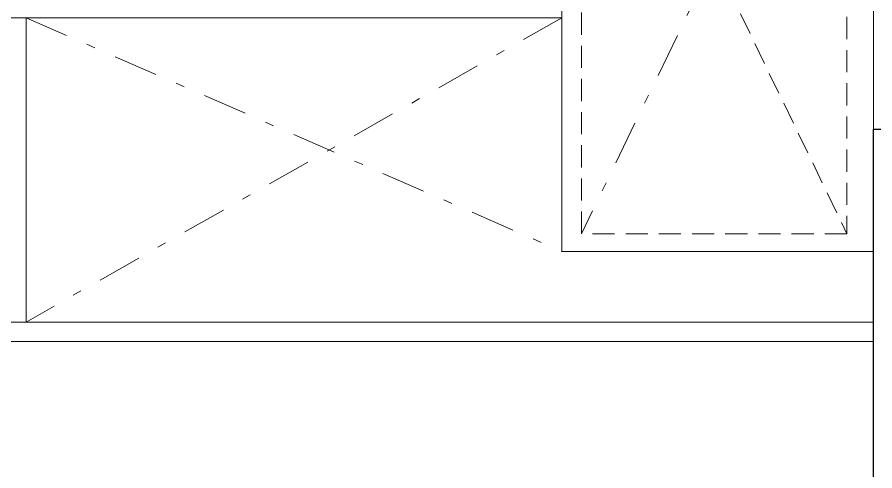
# Model space of a CAD drawing. Extents: x 233 to 569, y -241 to -74.
# Drawn here: x 399.04 to 408.73, y -187.67 to -182.54 of the extents above; entities that cross this region are included whole.
import ezdxf

# ---------------------------------------------------------------- set-up
doc = ezdxf.new("R2010")
doc.units = 0
doc.header["$MEASUREMENT"] = 0
doc.linetypes.add('DASHDOT', pattern=[1, 0.5, -0.25, 0, -0.25])
doc.linetypes.add('TRAZOS', pattern=[0.75, 0.5, -0.25])
doc.layers.add('2D PA MUROS', color=7, linetype='CONTINUOUS')
doc.layers.add('AUXILIAR', color=8, linetype='CONTINUOUS', lineweight=9)
doc.layers.add('GRAFISMOS', color=8, linetype='CONTINUOUS', lineweight=13)

msp = doc.modelspace()

# ---------------------------------------------------------------- linework, layer by layer
at = {"layer": '2D PA MUROS'}
msp.add_lwpolyline([(408.7117, -183.802), (408.9307, -183.802), (408.9307, -186.1652), (409.0534, -186.1652), (409.0534, -186.3152), (408.9307, -186.3152), (408.9286, -188.022), (409.5307, -188.022), (409.5307, -188.122), (408.9307, -188.122), (408.9307, -190.2331), (409.6567, -190.2331), (409.6567, -190.5331), (408.7117, -190.5331)], close=True, dxfattribs=at)
at = {"layer": 'AUXILIAR'}
for p, q in [((405.1917, -182.544), (397.5906, -182.544)), ((399.1371, -185.9856), (399.1371, -182.544))]:
    msp.add_line(p, q, dxfattribs=at)
for points in [[(405.1917, -178.5039), (408.7117, -178.5039), (408.7117, -185.1856), (405.1917, -185.1856)], [(398.1371, -185.9856), (408.7117, -185.9856), (408.7117, -186.2045), (398.1371, -186.2045)]]:
    msp.add_lwpolyline(points, close=True, dxfattribs=at)
at = {"layer": 'AUXILIAR', "linetype": 'TRAZOS', "ltscale": 0.5}
msp.add_lwpolyline([(405.4117, -178.7839), (408.4117, -178.7839), (408.4117, -184.9856), (405.4117, -184.9856), (405.4117, -178.7839), (408.4117, -184.9856)], dxfattribs=at)
at = {"layer": 'GRAFISMOS'}
msp.add_line((405.1917, -178.5039), (405.1917, -182.544), dxfattribs=at)
at = {"layer": 'GRAFISMOS', "linetype": 'DASHDOT'}
for p, q in [((405.1917, -182.544), (399.1371, -185.9856)), ((399.1371, -182.544), (405.1917, -185.1856))]:
    msp.add_line(p, q, dxfattribs=at)
msp.add_lwpolyline([(408.4117, -178.7839), (405.4117, -184.9856)], dxfattribs=at)

doc.saveas('drawing.dxf')
